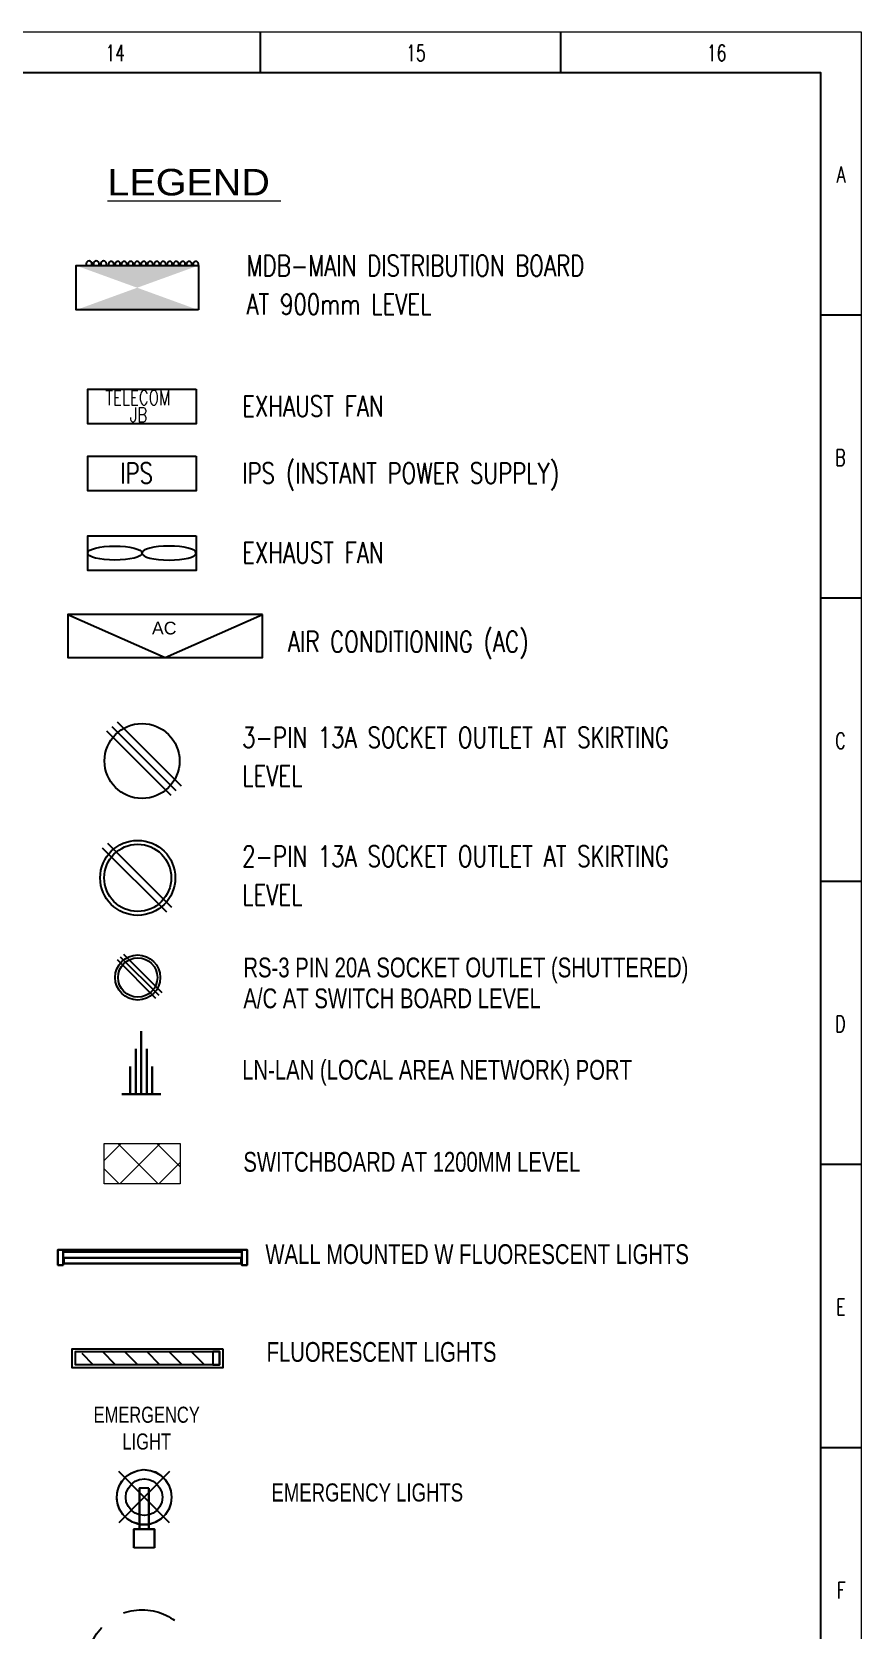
# Model space of a CAD drawing. Header units: inches. Extents: x 1445 to 3588, y -22 to 615.
# Drawn here: x 2190.8 to 2346.1, y 315.3 to 614.8 of the extents above; entities that cross this region are included whole.
import ezdxf

# ---------------------------------------------------------------- set-up
doc = ezdxf.new("R2010")
doc.units = ezdxf.units.IN
doc.header["$MEASUREMENT"] = 0
doc.linetypes.add('DASHED', pattern=[0.75, 0.5, -0.25])
for name, color, linetype, lineweight in [('E-LAN', 6, 'Continuous', 30), ('E-Legend', 7, 'Continuous', 30), ('E-MDB', 1, 'Continuous', 30), ('E-WTL-Wall-Tube-Light', 7, 'Continuous', 30), ('Switchboard', 30, 'Continuous', 13), ('Text', 252, 'Continuous', 15)]:
    doc.layers.add(name, color=color, linetype=linetype, lineweight=lineweight)
for name, color, linetype in [('Exhaust Fans', 7, 'Continuous'), ('HVAC', 44, 'Continuous'), ('Layer 1', 7, 'Continuous'), ('Panels', 1, 'Continuous'), ('Sockets', 7, 'Continuous')]:
    doc.layers.add(name, color=color, linetype=linetype)
doc.styles.get("Standard").update_dxf_attribs({"font": 'arial.ttf'})
doc.styles.add('Swiss721', font='swisscl.ttf')
doc.styles.add('TAVE1', font='ROMANS.shx', dxfattribs={"width": 0.75})
doc.styles.add('TEG BORDER', font='txt_qlt.shx', dxfattribs={"width": 0.7, "bigfont": 'hztxt.shx'})
doc.styles.add('TIMES', font='ARIALN.TTF')

# ---------------------------------------------------------------- blocks, each defined once
blk = doc.blocks.new('252 BORDER A2')
for p, q in [((519.75, 420), (519.75, 415)), ((556.87, 420), (556.87, 415)), ((594, 385), (589, 385)), ((594, 350), (589, 350)), ((594, 315), (589, 315)), ((594, 280), (589, 280)), ((594, 245), (589, 245))]:
    blk.add_line(p, q)
at = {"color": 5, "lineweight": 15}
blk.add_lwpolyline([(0, 420), (594, 420), (594, 0), (0, 0)], close=True, dxfattribs=at)
blk.add_lwpolyline([(5, 415), (589, 415), (589, 5), (5, 5)], close=True)
at = {"char_height": 2, "width": 2, "style": 'TEG BORDER'}
for s, insert, attachment_point in [('\\pi-0.033333;14', (500.67, 418.41), 1), ('\\pi2.2204e-016;15', (537.8, 418.41), 1), ('\\pi0.033333;16', (574.92, 418.41), 1), ('A', (592.09, 403.39), 3), ('B', (592.09, 368.39), 3), ('C', (592.09, 333.39), 3), ('D', (592.09, 298.39), 3), ('E', (592.09, 263.39), 3), ('F', (592.09, 228.39), 3)]:
    blk.add_mtext(s, dxfattribs=dict(at, insert=insert, attachment_point=attachment_point))
blk = doc.blocks.new('A$C63C712C3')
at = {"ltscale": 2}
for p, q in [((40, 42), (34, 42)), ((40, 16), (34, 16)), ((1231, 42), (1237, 42)), ((1231, 16), (1237, 16))]:
    blk.add_line(p, q, dxfattribs=at)
for points in [[(35, 103), (0, 103), (0, 0), (35, 0)], [(35, 103), (1235, 103), (1235, 90), (35, 90)], [(40, 48), (1231, 48), (1231, 10), (40, 10)], [(1235, 103), (1271, 103), (1271, 0), (1235, 0)]]:
    blk.add_lwpolyline(points, close=True, dxfattribs=at)
blk = doc.blocks.new('ASDSAETR')
for p, q in [((51404, -7188.31), (51404, -7197.3)), ((51404, -7190.29), (51410.36, -7190.29)), ((51404, -7191.55), (51414.43, -7191.55)), ((51404, -7192.81), (51418.49, -7192.81)), ((51404, -7194.07), (51414.43, -7194.07)), ((51404, -7195.33), (51410.36, -7195.33))]:
    blk.add_line(p, q)

msp = doc.modelspace()

# ---------------------------------------------------------------- hatches: boundary and pattern name
h = msp.add_hatch()
h.set_pattern_fill('ANSI31', color=256, scale=23.540904, angle=90)
h.set_pattern_definition([(135, (2272.7538, 232.1273), (-2.08074, -2.08074), [])])
h.paths.add_polyline_path([(2200.16, 367.52), (2200.16, 365.05), (2224.65, 365.05), (2224.65, 367.52)])
at = {"layer": 'Panels'}
h = msp.add_hatch(color=256, dxfattribs=at)
h.dxf.hatch_style = 1
h.paths.add_polyline_path([(2210.48, 566.9), (2199.02, 562.73), (2221.94, 562.73)])
h.paths.add_polyline_path([(2199.02, 571.06), (2210.48, 566.9), (2221.94, 571.06)])
at = {"layer": 'Switchboard'}
h = msp.add_hatch(dxfattribs=at)
h.set_pattern_fill('ANSI37', color=256, scale=41.196582, angle=180)
h.set_pattern_definition([(225, (2527.608, 937.8214), (3.641298, -3.641298), []), (315, (2527.608, 937.8214), (3.641298, 3.641298), [])])
h.paths.add_polyline_path([(2204.32, 406.52), (2204.32, 398.98), (2218.52, 398.98), (2218.52, 406.52)])

# ---------------------------------------------------------------- linework, layer by layer
for points in [[(2226.53, 368.02), (2226.53, 364.49), (2198.28, 364.49), (2198.28, 368.02)], [(2225.91, 367.52), (2225.91, 365.05), (2198.9, 365.05), (2198.9, 367.52)], [(2225.91, 365.05), (2225.91, 367.52), (2224.65, 367.52), (2224.65, 365.05)]]:
    msp.add_lwpolyline(points, close=True)
at = {"linetype": 'DASHED', "ltscale": 20}
msp.add_circle((2211.41, 308.82), 10.3, dxfattribs=at)
at = {"layer": 'Exhaust Fans'}
for points in [[(2221.54, 547.87), (2221.54, 541.39), (2201.21, 541.39), (2201.21, 547.87)], [(2221.54, 535.31), (2221.54, 528.83), (2201.21, 528.83), (2201.21, 535.31)], [(2221.54, 520.41), (2221.54, 513.93), (2201.21, 513.93), (2201.21, 520.41)]]:
    msp.add_lwpolyline(points, close=True, dxfattribs=at)
msp.add_ellipse((2206.29, 517.17), major_axis=(5.08, 0), ratio=0.260631, dxfattribs=at)
at = {"layer": 'Exhaust Fans', "extrusion": (0, 0, -1)}
msp.add_ellipse((2216.46, 517.17), major_axis=(-5.08, 0), ratio=0.260631, dxfattribs=at)
at = {"layer": 'HVAC'}
for p, q in [((2197.49, 505.64), (2215.73, 497.59)), ((2215.73, 497.59), (2233.96, 505.64))]:
    msp.add_line(p, q, dxfattribs=at)
msp.add_lwpolyline([(2233.96, 505.64), (2197.49, 505.64), (2197.49, 497.59), (2233.96, 497.59)], close=True, dxfattribs=at)
at = {"layer": 'Layer 1', "color": 1}
msp.add_line((2213.7, 330.75), (2209.87, 330.75), dxfattribs=at)
for points in [[(2206.64, 339.83), (2206.72, 341.04), (2207.02, 342.16), (2207.62, 343.21), (2208.37, 344.04), (2209.34, 344.71), (2210.47, 345.17), (2211.6, 345.39), (2212.8, 345.24), (2213.92, 344.94), (2214.9, 344.26), (2215.73, 343.51), (2216.4, 342.46), (2216.78, 341.41), (2216.93, 340.21)], [(2206.64, 340.21), (2206.79, 341.34), (2207.17, 342.46), (2207.77, 343.44), (2208.59, 344.26), (2209.57, 344.86), (2210.62, 345.24), (2211.82, 345.39), (2212.95, 345.24), (2214, 344.86), (2214.97, 344.26), (2215.8, 343.44), (2216.4, 342.46), (2216.78, 341.34), (2216.93, 340.21), (2216.78, 339.08), (2216.4, 337.96), (2215.8, 336.98), (2214.97, 336.16), (2214, 335.56), (2212.95, 335.18), (2211.82, 335.11), (2210.62, 335.18), (2209.57, 335.56), (2208.59, 336.16), (2207.77, 336.98), (2207.17, 337.96), (2206.79, 339.08), (2206.64, 340.21)], [(2216.55, 335.41), (2207.02, 345.02)], [(2216.55, 345.02), (2207.02, 335.41)], [(2208.37, 340.21), (2208.44, 341.11), (2208.82, 341.94), (2209.34, 342.61), (2210.09, 343.21), (2210.92, 343.51), (2211.82, 343.66), (2212.65, 343.51), (2213.47, 343.21), (2214.22, 342.61), (2214.75, 341.94), (2215.12, 341.11), (2215.2, 340.21), (2215.12, 339.31), (2214.75, 338.48), (2214.22, 337.81), (2213.47, 337.21), (2212.65, 336.91), (2211.82, 336.76), (2210.92, 336.91), (2210.09, 337.21), (2209.34, 337.81), (2208.82, 338.48), (2208.44, 339.31), (2208.37, 340.21)], [(2210.92, 334.2), (2212.65, 334.2), (2212.65, 341.94)], [(2210.92, 334.2), (2210.92, 341.94), (2210.92, 334.73), (2210.92, 334.2), (2212.65, 334.2)], [(2212.65, 341.94), (2210.92, 341.94)], [(2212.65, 341.94), (2210.92, 341.94)], [(2212.65, 341.94), (2212.65, 334.2)], [(2210.54, 335.26), (2209.57, 335.56), (2208.59, 336.16), (2207.84, 336.91), (2207.24, 337.81), (2206.87, 338.78), (2206.64, 339.83)], [(2216.93, 340.21), (2216.78, 339.01), (2216.4, 337.88), (2215.73, 336.91), (2214.82, 336.08), (2213.77, 335.48), (2212.65, 335.11)], [(2213.7, 330.75), (2213.7, 334.2), (2209.87, 334.2), (2209.87, 330.75)], [(2209.87, 330.75), (2209.87, 334.2)], [(2209.87, 334.2), (2213.7, 334.2)], [(2210.54, 335.26), (2210.92, 335.11), (2212.65, 335.11)], [(2213.7, 334.2), (2213.7, 330.75)]]:
    msp.add_lwpolyline(points, dxfattribs=at)
at = {"layer": 'Panels'}
msp.add_lwpolyline([(2221.94, 562.73), (2199.02, 562.73), (2199.02, 571.06), (2221.94, 571.06)], close=True, dxfattribs=at)
for points in [[(2202, 571.08), (2202, 571.4, 1), (2200.92, 571.4), (2200.92, 571.08)], [(2203.36, 571.08), (2203.36, 571.4, 1), (2202.28, 571.4), (2202.28, 571.08)], [(2204.72, 571.08), (2204.72, 571.4, 1), (2203.64, 571.4), (2203.64, 571.08)], [(2206.09, 571.06), (2206.09, 571.35, 1), (2205.11, 571.35), (2205.11, 571.06)], [(2207.31, 571.06), (2207.31, 571.35, 1), (2206.34, 571.35), (2206.34, 571.06)], [(2208.52, 571.06), (2208.52, 571.35, 1), (2207.55, 571.35), (2207.55, 571.06)], [(2209.75, 571.06), (2209.75, 571.35, 1), (2208.77, 571.35), (2208.77, 571.06)], [(2210.96, 571.06), (2210.96, 571.35, 1), (2209.99, 571.35), (2209.99, 571.06)], [(2212.19, 571.06), (2212.19, 571.35, 1), (2211.21, 571.35), (2211.21, 571.06)], [(2213.4, 571.06), (2213.4, 571.35, 1), (2212.42, 571.35), (2212.42, 571.06)], [(2214.64, 571.06), (2214.64, 571.35, 1), (2213.66, 571.35), (2213.66, 571.06)], [(2215.85, 571.06), (2215.85, 571.35, 1), (2214.87, 571.35), (2214.87, 571.06)], [(2217.06, 571.06), (2217.06, 571.35, 1), (2216.09, 571.35), (2216.09, 571.06)], [(2218.28, 571.06), (2218.28, 571.35, 1), (2217.31, 571.35), (2217.31, 571.06)], [(2219.5, 571.06), (2219.5, 571.35, 1), (2218.52, 571.35), (2218.52, 571.06)], [(2220.69, 571.06), (2220.69, 571.35, 1), (2219.72, 571.35), (2219.72, 571.06)], [(2221.94, 571.06), (2221.94, 571.35, 1), (2220.96, 571.35), (2220.96, 571.06)]]:
    msp.add_lwpolyline(points, format="xyb", dxfattribs=at)
at = {"layer": 'Sockets', "color": 5}
for p, q in [((2218.76, 473.48), (2206.76, 485.49)), ((2216.82, 471.75), (2204.82, 483.76)), ((2217.79, 472.62), (2205.79, 484.62))]:
    msp.add_line(p, q, dxfattribs=at)
at = {"layer": 'Sockets', "color": 3}
for p, q in [((2216.01, 449.85), (2204, 461.86)), ((2216.98, 450.72), (2204.97, 462.73)), ((2206.73, 440.97), (2213.94, 433.77)), ((2207.32, 441.49), (2214.52, 434.29)), ((2207.9, 442.01), (2215.1, 434.81))]:
    msp.add_line(p, q, dxfattribs=at)
at = {"layer": 'Sockets', "color": 5}
msp.add_circle((2211.39, 478.2), 7.03, dxfattribs=at)
at = {"layer": 'Sockets', "color": 3}
for centre, radius in [((2210.58, 456.3), 7.03), ((2210.58, 456.3), 6.29), ((2210.58, 437.62), 4.22), ((2210.58, 437.62), 3.68)]:
    msp.add_circle(centre, radius, dxfattribs=at)
at = {"layer": 'Switchboard'}
msp.add_lwpolyline([(2218.52, 398.98), (2204.32, 398.98), (2204.32, 406.52), (2218.52, 406.52)], close=True, dxfattribs=at)

# ---------------------------------------------------------------- block references
at = {"xscale": 1.5163271442, "yscale": 1.5163271442, "zscale": 1.5163271442}
msp.add_blockref('252 BORDER A2', (1445.42, -22.02), dxfattribs=at)
at = {"layer": 'E-LAN', "lineweight": -2, "xscale": 0.8164800000000004, "yscale": 0.8164800000000004, "zscale": 0.8164800000000004, "rotation": 89.99999999999999}
msp.add_blockref('ASDSAETR', (-3661.54, -41554.59), dxfattribs=at)
at = {"layer": 'E-WTL-Wall-Tube-Light', "lineweight": 0, "xscale": 0.02788986708809698, "yscale": 0.02788986709574277, "zscale": 0.02788986709811035}
msp.add_blockref('A$C63C712C3', (2195.62, 383.72), dxfattribs=at)

# ---------------------------------------------------------------- texts
at = {"layer": 'E-Legend', "lineweight": 0, "style": 'TIMES', "width": 1.3}
msp.add_text('%%ULEGEND ', height=4.972, dxfattribs=at).set_placement((2204.9, 584.2))
at = {"layer": 'E-MDB', "color": 0, "lineweight": 0, "style": 'TAVE1', "width": 0.75}
for s, height, p in [('MDB-MAIN DISTRIBUTION BOARD', 3.9061, (2230.96, 569.07)), ('AT 900mm LEVEL', 3.9061, (2230.96, 561.87)), ('TELECOM ', 2.734, (2204.54, 544.92)), ('EXHAUST FAN', 3.9061, (2230.14, 542.74)), ('JB', 2.734, (2209.1, 541.7)), ('IPS', 3.906, (2207.29, 530.19)), ('IPS (INSTANT POWER SUPPLY)', 3.9061, (2230.14, 530.19)), ('EXHAUST FAN', 3.9061, (2230.14, 515.28)), ('AIR CONDITIONING (AC)', 3.9061, (2238.72, 498.63)), ('3-PIN 13A SOCKET OUTLET AT SKIRTING', 3.9061, (2230.14, 480.66)), ('LEVEL', 3.906, (2230.14, 473.46)), ('2-PIN 13A SOCKET OUTLET AT SKIRTING', 3.9061, (2230.14, 458.37)), ('LEVEL', 3.906, (2230.14, 451.17))]:
    msp.add_text(s, height=height, dxfattribs=at).set_placement(p)
at = {"layer": 'HVAC'}
msp.add_text('AC', height=2.377, dxfattribs=at).set_placement((2213.24, 501.92))
at = {"layer": 'Sockets', "color": 0, "style": 'Swiss721'}
for s, height, p in [('RS-3 PIN 20A SOCKET OUTLET (SHUTTERED)', 3.7068, (2230.38, 437.65)), ('A/C AT SWITCH BOARD LEVEL', 3.7068, (2230.38, 431.86)), ('LN-LAN (LOCAL AREA NETWORK) PORT', 3.7068, (2230.16, 418.47)), ('SWITCHBOARD AT 1200MM LEVEL', 3.7068, (2230.38, 401.22)), ('WALL MOUNTED W FLUORESCENT LIGHTS ', 3.7068, (2234.5, 383.92)), ('FLUORESCENT LIGHTS ', 3.7068, (2234.73, 365.59)), ('EMERGENCY LIGHTS', 3.3899, (2235.64, 339.41))]:
    msp.add_text(s, height=height, dxfattribs=at).set_placement(p)
at = {"layer": 'Text', "color": 4, "insert": (2212.26, 357.18), "char_height": 3.0139, "width": 23.5954, "attachment_point": 2, "style": 'Swiss721'}
msp.add_mtext('EMERGENCY LIGHT ', dxfattribs=at)

doc.saveas('drawing.dxf')
